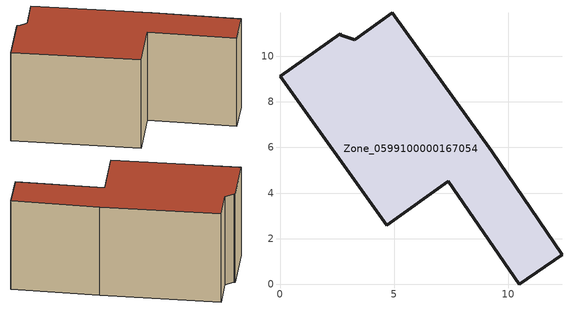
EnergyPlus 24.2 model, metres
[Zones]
Zone_0599100000167054
 floor ground (C_G): 3.27,10.7 4.92,11.9 9.28,5.83 12.35,1.3 10.48,0 7.37,4.51 4.68,2.6 0,9.12 2.63,10.97 2.68,10.9 z0
 wall outside (C_F): 2.63,10.97 0,9.12 4.68,2.6 7.37,4.51 10.48,0 12.35,1.3 9.28,5.83 4.92,11.9 3.27,10.7 2.68,10.9 2.63,10.97 z0:6.27
 roof outside (C_R): 3.27,10.7 2.68,10.9 2.63,10.97 0,9.12 4.68,2.6 7.37,4.51 10.48,0 12.35,1.3 9.28,5.83 4.92,11.9 z6.27
[BUILDING]
Pand.0599100000167054: North Axis=0; Terrain=City; Loads Convergence Tolerance Value=0.04; Temperature Convergence Tolerance Value=0.4; Solar Distribution=FullExterior; Maximum Number of Warmup Days=25; Minimum Number of Warmup Days=1
[Site:Location]
Rotterdam.The.Hague.AP_ZH_NLD Design_Conditions: Latitude=51.96; Longitude=4.45; Time Zone=1; Elevation=-4.5
[SITE:GROUNDTEMPERATURE:BUILDINGSURFACE]
18, 18, 18, 18, 18, 18, 18, 18, 18, 18, 18, 18
[MATERIAL] Thermal Absorptance=0.9; Solar Absorptance=0.7; Visible Absorptance=0.7
Name | Roughness | Thickness | Conductivity | Density | Specific Heat
G.TI.1946 | MediumSmooth | 0.15 | 1 | 540 | 1210
F.TI.1946 | Rough | 0.3 | 0.857143 | 1920 | 840
R.TI.1946 | MediumRough | 0.2 | 0.1 | 1500 | 1000
[CONSTRUCTION]
C_G: G.TI.1946
C_F: F.TI.1946
C_R: R.TI.1946
[ZONE]
Zone_0599100000167054: Type=1; Multiplier=1; Ceiling Height=Autocalculate; Volume=Autocalculate; Floor Area=autocalculate; Part of Total Floor Area=Yes
[ZONEINFILTRATION:DESIGNFLOWRATE]
Infil_Zone_0599100000167054: Zone or ZoneList or Space or SpaceList=Zone_0599100000167054; Schedule=AlwaysOn; Design Flow Rate Calculation Method=Flow/Area; Flow Rate per Floor Area=0.003; Constant Term Coefficient=1; Temperature Term Coefficient=0; Velocity Term Coefficient=0; Velocity Squared Term Coefficient=0
[HVACTEMPLATE:ZONE:IDEALLOADSAIRSYSTEM]
Zone_0599100000167054: Maximum Heating Supply Air Temperature=50; Minimum Cooling Supply Air Temperature=13; Maximum Heating Supply Air Humidity Ratio=0.0156; Minimum Cooling Supply Air Humidity Ratio=0.0077; Heating Limit=NoLimit; Cooling Limit=NoLimit; Dehumidification Control Type=ConstantSensibleHeatRatio; Cooling Sensible Heat Ratio=0.7; Dehumidification Setpoint=60; Humidification Control Type=None; Humidification Setpoint=30; Outdoor Air Method=None; Outdoor Air Flow Rate per Person=0.00944; Outdoor Air Flow Rate per Zone Floor Area=0; Outdoor Air Flow Rate per Zone=0; Demand Controlled Ventilation Type=None; Outdoor Air Economizer Type=NoEconomizer; Heat Recovery Type=None; Sensible Heat Recovery Effectiveness=0.7; Latent Heat Recovery Effectiveness=0.65
[ZONECONTROL:THERMOSTAT]
ThermostatControl_Zone_0599100000167054: Zone or ZoneList=Zone_0599100000167054; Control Type Schedule=DualSetpointControlType; Control 1=Thermostat_Zone_0599100000167054; Temperature Difference Between Cutout And Setpoint=0
[THERMOSTATSETPOINT:DUALSETPOINT]
Thermostat_Zone_0599100000167054: Heating Setpoint Temperature Schedule=HeatingSetpoint_Zone_0599100000167054; Cooling Setpoint Temperature Schedule=CoolingSetpoint_Zone_0599100000167054
[SCHEDULE:COMPACT]
HeatingSetpoint_Zone_0599100000167054: Through: 12/31, For: AllDays, Until: 24:00, 21
CoolingSetpoint_Zone_0599100000167054: Through: 12/31, For: AllDays, Until: 24:00, 24
DualSetpointControlType: Through: 12/31, For: AllDays, Until: 24:00, 4
AlwaysOn: Through: 12/31, For: AllDays, Until: 24:00, 1
